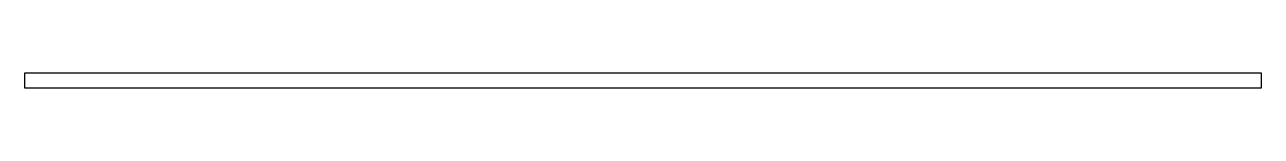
# Model space of a CAD drawing. Header units: millimetres. Extents: x 702 to 10632, y 1735 to 1860.
import ezdxf

# ---------------------------------------------------------------- set-up
doc = ezdxf.new("R2010")
doc.units = ezdxf.units.MM

msp = doc.modelspace()

# ---------------------------------------------------------------- linework, layer by layer
msp.add_lwpolyline([(702, 1859.8), (10632, 1859.8), (10632, 1734.8), (702, 1734.8)], close=True)

doc.saveas('drawing.dxf')
